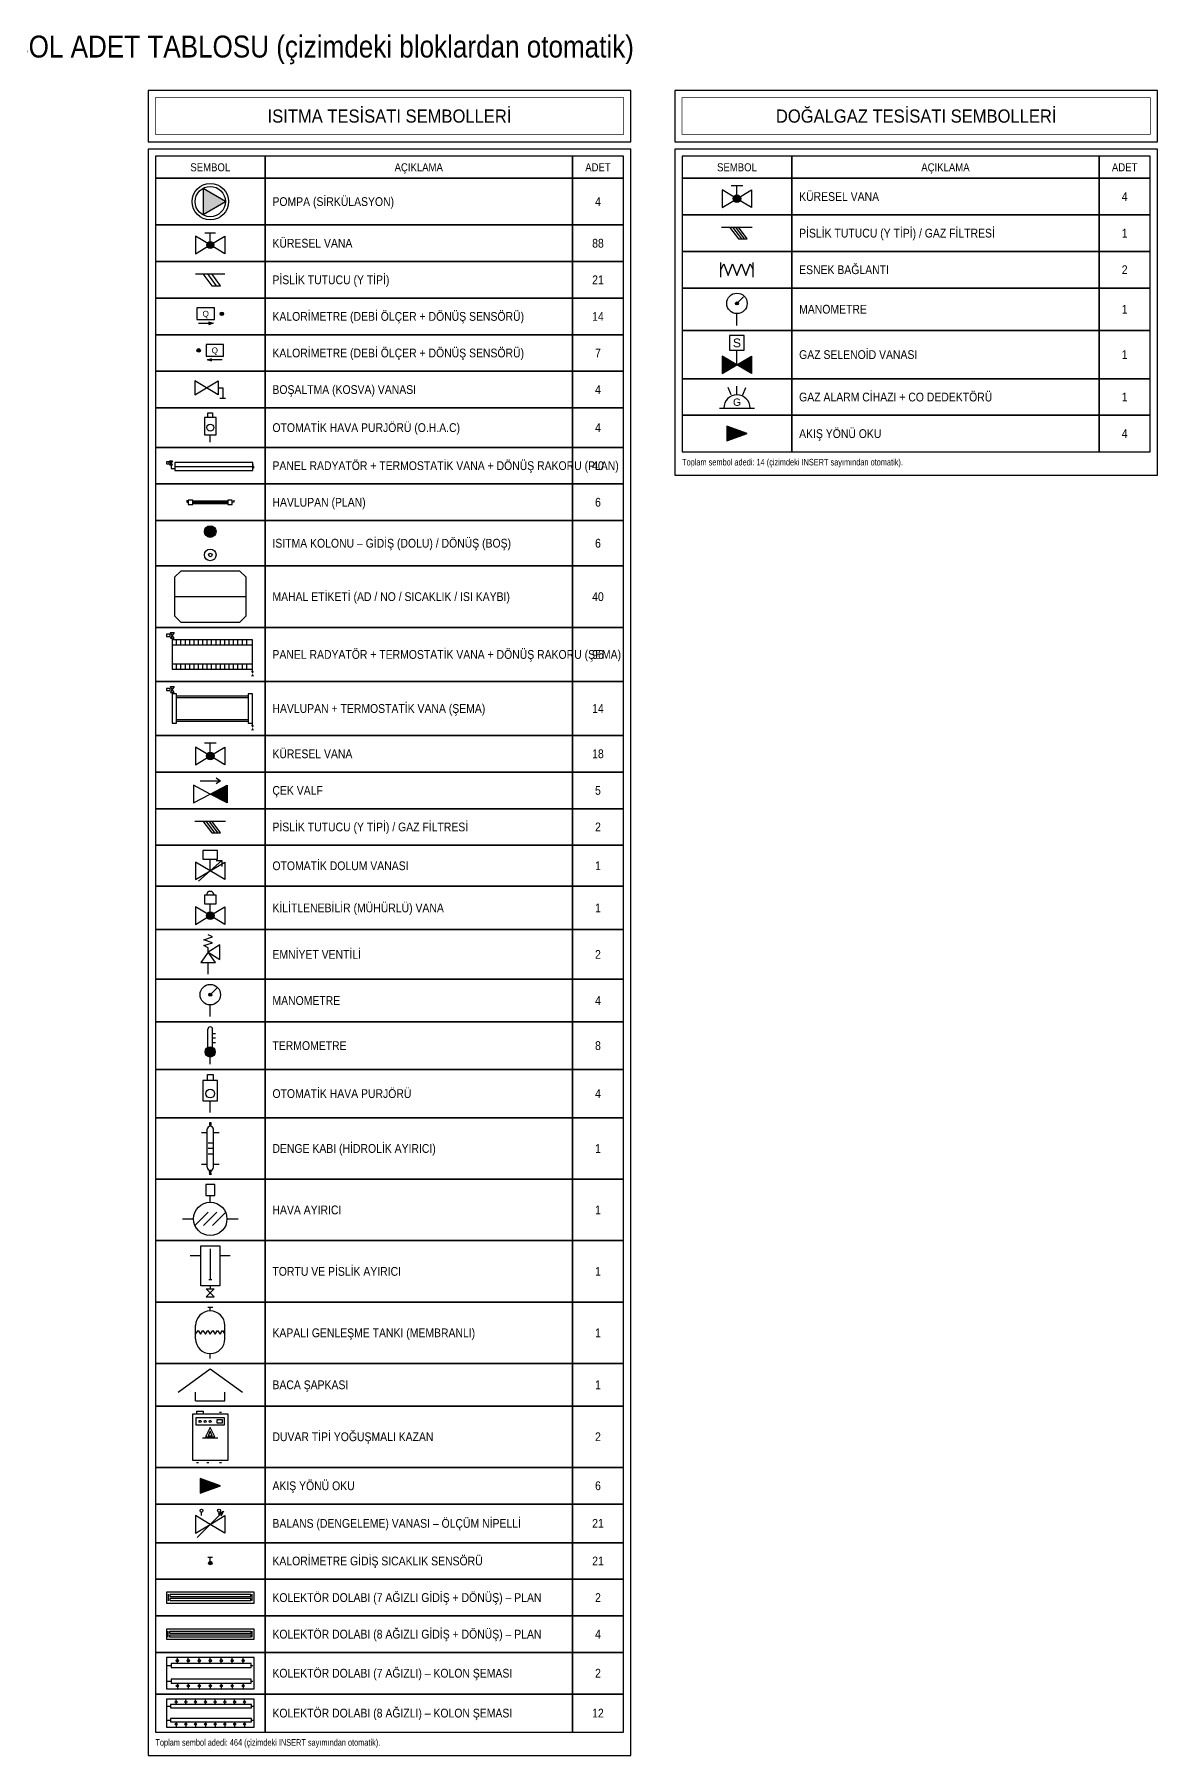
# Model space of a CAD drawing. Header units: centimetres. Extents: x -61 to 10101, y -12981 to 1521.
# Drawn here: x 2765 to 4300, y -12896 to -10543 of the extents above; entities that cross this region are included whole.
import ezdxf
from ezdxf.enums import TextEntityAlignment as Align

# ---------------------------------------------------------------- set-up
doc = ezdxf.new("R2010")
doc.units = ezdxf.units.CM
for name, color, linetype in [('ROTAS-BASLIK', 7, 'Continuous'), ('ROTAS-DOGALGAZ-SEMBOL', 2, 'Continuous'), ('ROTAS-ISITMA-SEMBOL', 1, 'Continuous'), ('ROTAS-LEJANT-BASLIK', 5, 'Continuous'), ('ROTAS-LEJANT-CERCEVE', 7, 'Continuous'), ('ROTAS-LEJANT-YAZI', 7, 'Continuous')]:
    doc.layers.add(name, color=color, linetype=linetype)
doc.styles.add('ROTAS', font='arial.ttf')

# ---------------------------------------------------------------- blocks, each defined once
blk = doc.blocks.new('ROTAS-POMPA')
blk.add_hatch(color=7).paths.add_polyline_path([(10.35, 0), (-4.95, 8.85), (-4.95, -8.85)])
blk.add_lwpolyline([(10.35, 0), (-4.95, 8.85), (-4.95, -8.85)], close=True)
for radius in [12.45, 10.35]:
    blk.add_circle((0, 0), radius)
blk = doc.blocks.new('ROTAS-R-KURESEL-VANA')
blk.add_hatch(color=7).paths.add_polyline_path([(2.4, 0), (2.3, 0.6), (2.1, 1.2), (1.7, 1.7), (1.2, 2.1), (0.6, 2.3), (0, 2.4), (-0.6, 2.3), (-1.2, 2.1), (-1.7, 1.7), (-2.1, 1.2), (-2.3, 0.6), (-2.4, 0), (-2.3, -0.6), (-2.1, -1.2), (-1.7, -1.7), (-1.2, -2.1), (-0.6, -2.3), (0, -2.4), (0.6, -2.3), (1.2, -2.1), (1.7, -1.7), (2.1, -1.2), (2.3, -0.6)])
for p, q in [((-3.6, 8.4), (3.6, 8.4)), ((0, 2.4), (0, 8.4))]:
    blk.add_line(p, q)
for points in [[(-10, 6), (-10, -6), (0, 0)], [(10, 6), (10, -6), (0, 0)]]:
    blk.add_lwpolyline(points, close=True)
blk.add_circle((0, 0), 2.4)
at = {"style": 'ROTAS'}
blk.add_attdef('NO', text='', height=6, dxfattribs=at).set_placement((0, 11), align=Align.BOTTOM_CENTER)
blk = doc.blocks.new('ROTAS-R-PISLIK-TUTUCU')
for p, q in [((-10, 0), (10, 0)), ((-2, 0), (4, -8))]:
    blk.add_line(p, q)
blk.add_lwpolyline([(-5, 0), (1, -8), (7, -8), (1, 0)])
at = {"style": 'ROTAS'}
blk.add_attdef('NO', text='', height=6, dxfattribs=at).set_placement((0, 5), align=Align.BOTTOM_CENTER)
blk = doc.blocks.new('ROTAS-R-KALORIMETRE-SAG')
blk.add_hatch(color=7).paths.add_polyline_path([(12.2, 0), (12.2, 0.3), (12, 0.6), (11.8, 0.8), (11.6, 1), (11.3, 1.2), (11, 1.2), (10.7, 1.2), (10.4, 1), (10.2, 0.8), (10, 0.6), (9.8, 0.3), (9.8, 0), (9.8, -0.3), (10, -0.6), (10.2, -0.8), (10.4, -1), (10.7, -1.2), (11, -1.2), (11.3, -1.2), (11.6, -1), (11.8, -0.8), (12, -0.6), (12.2, -0.3)])
blk.add_line((-5, -6.5), (5, -6.5))
blk.add_lwpolyline([(-6, -4), (6, -4), (6, 4), (-6, 4)], close=True)
blk.add_lwpolyline([(2, -5.5), (5, -6.5), (2, -7.5)])
blk.add_circle((11, 0), 1.2)
at = {"style": 'ROTAS'}
blk.add_text('Q', height=4, dxfattribs=at).set_placement((0, 0), align=Align.MIDDLE_CENTER)
blk.add_attdef('NO', text='', height=6, dxfattribs=at).set_placement((0, 7), align=Align.BOTTOM_CENTER)
blk = doc.blocks.new('ROTAS-R-KALORIMETRE-SOL')
blk.add_hatch(color=7).paths.add_polyline_path([(-9.8, 0), (-9.8, 0.3), (-10, 0.6), (-10.2, 0.8), (-10.4, 1), (-10.7, 1.2), (-11, 1.2), (-11.3, 1.2), (-11.6, 1), (-11.8, 0.8), (-12, 0.6), (-12.2, 0.3), (-12.2, 0), (-12.2, -0.3), (-12, -0.6), (-11.8, -0.8), (-11.6, -1), (-11.3, -1.2), (-11, -1.2), (-10.7, -1.2), (-10.4, -1), (-10.2, -0.8), (-10, -0.6), (-9.8, -0.3)])
blk.add_line((5, -6.5), (-5, -6.5))
blk.add_lwpolyline([(-6, -4), (6, -4), (6, 4), (-6, 4)], close=True)
blk.add_lwpolyline([(-2, -7.5), (-5, -6.5), (-2, -5.5)])
blk.add_circle((-11, 0), 1.2)
at = {"style": 'ROTAS'}
blk.add_text('Q', height=4, dxfattribs=at).set_placement((0, 0), align=Align.MIDDLE_CENTER)
blk.add_attdef('NO', text='', height=6, dxfattribs=at).set_placement((0, 7), align=Align.BOTTOM_CENTER)
blk = doc.blocks.new('ROTAS-R-BOSALTMA')
for p, q in [((8, 0), (11, 0)), ((11, 0), (11, -7)), ((9, -7), (13, -7))]:
    blk.add_line(p, q)
for points in [[(-8, 4.8), (-8, -4.8), (0, 0)], [(8, 4.8), (8, -4.8), (0, 0)]]:
    blk.add_lwpolyline(points, close=True)
blk = doc.blocks.new('ROTAS-R-OHAC')
blk.add_line((0, 0), (0, 5))
blk.add_lwpolyline([(-4, 5), (4, 5), (4, 17), (-4, 17)], close=True)
blk.add_lwpolyline([(-1.6, 17), (-1.6, 20), (1.6, 20), (1.6, 17)])
blk.add_circle((0, 10), 2.4)
blk = doc.blocks.new('ROTAS-RADYATOR-PLAN')
for points in [[(104.4, 7.3), (106.4, 7.3), (105.4, 6.2)], [(104.4, 5.1), (106.4, 5.1), (105.4, 6.2)]]:
    blk.add_hatch(color=7).paths.add_polyline_path(points)
for p, q in [((0, 7), (0, 2.5)), ((0, 2.5), (4.7, 2.5)), ((4.7, 5), (104.7, 5)), ((105.4, 3), (104.7, 3)), ((105.4, 5.1), (105.4, 3))]:
    blk.add_line(p, q)
for points in [[(-6, 8.3), (-2.5, 8.3), (-2.5, 10.7), (-6, 10.7)], [(-1.8, 12), (1.8, 12), (0, 9.5)], [(-1.8, 7), (1.8, 7), (0, 9.5)], [(4.7, 0), (104.7, 0), (104.7, 10), (4.7, 10)]]:
    blk.add_lwpolyline(points, close=True)
blk = doc.blocks.new('ROTAS-HAVLUPAN-PLAN')
for p, q in [((-4, 3), (-4, 1.5)), ((-4, 1.5), (-3, 1.5)), ((0, 2.4), (24, 2.4)), ((0, 1.5), (24, 1.5)), ((0, 0.6), (24, 0.6)), ((28, 1.5), (27, 1.5)), ((28, 3), (28, 1.5))]:
    blk.add_line(p, q)
for points in [[(-3, 0), (0, 0), (0, 3), (-3, 3)], [(24, 0), (27, 0), (27, 3), (24, 3)]]:
    blk.add_lwpolyline(points, close=True)
blk = doc.blocks.new('ROTAS-ISITMA-KOLON-PLAN')
blk.add_hatch(color=7).paths.add_polyline_path([(4, 8), (3.9, 9), (3.5, 10), (2.8, 10.8), (2, 11.5), (1, 11.9), (0, 12), (-1, 11.9), (-2, 11.5), (-2.8, 10.8), (-3.5, 10), (-3.9, 9), (-4, 8), (-3.9, 7), (-3.5, 6), (-2.8, 5.2), (-2, 4.5), (-1, 4.1), (0, 4), (1, 4.1), (2, 4.5), (2.8, 5.2), (3.5, 6), (3.9, 7)])
for centre, radius in [((0, 8), 4), ((0, -8), 4), ((0, -8), 1.2)]:
    blk.add_circle(centre, radius)
blk = doc.blocks.new('ROTAS-MAHAL-ETIKET')
blk.add_line((-34.2, 0), (34.2, 0))
blk.add_lwpolyline([(-34.2, 18.4), (-34.2, -18.4), (-28.2, -24.4), (28.2, -24.4), (34.2, -18.4), (34.2, 18.4), (28.2, 24.4), (-28.2, 24.4)], close=True)
at = {"style": 'ROTAS'}
for tag, p in [('MAHAL_001', (0, 32)), ('NO_001', (0, 9)), ('DERECE_001', (0, -9)), ('ISIKAYBI_001', (0, -36)), ('ALAN', (0, -52))]:
    blk.add_attdef(tag, text='', height=12, dxfattribs=at).set_placement(p, align=Align.MIDDLE_CENTER)
blk = doc.blocks.new('ROTAS-RADYATOR-SEMA')
for points in [[(107.8, -3), (112.2, -3), (110, -6.5)], [(107.8, -10), (112.2, -10), (110, -6.5)]]:
    blk.add_hatch(color=7).paths.add_polyline_path(points)
for p, q in [((0, 42), (0, 40)), ((0, 33), (110, 33)), ((6, 33), (6, 40)), ((12, 33), (12, 40)), ((18, 33), (18, 40)), ((24, 33), (24, 40)), ((30, 33), (30, 40)), ((36, 33), (36, 40)), ((42, 33), (42, 40)), ((48, 33), (48, 40)), ((54, 33), (54, 40)), ((60, 33), (60, 40)), ((66, 33), (66, 40)), ((72, 33), (72, 40)), ((78, 33), (78, 40)), ((84, 33), (84, 40)), ((90, 33), (90, 40)), ((96, 33), (96, 40)), ((102, 33), (102, 40)), ((0, 7), (110, 7)), ((6, 0), (6, 7)), ((12, 0), (12, 7)), ((18, 0), (18, 7)), ((24, 0), (24, 7)), ((30, 0), (30, 7)), ((36, 0), (36, 7)), ((42, 0), (42, 7)), ((48, 0), (48, 7)), ((54, 0), (54, 7)), ((60, 0), (60, 7)), ((66, 0), (66, 7)), ((72, 0), (72, 7)), ((78, 0), (78, 7)), ((84, 0), (84, 7)), ((90, 0), (90, 7)), ((96, 0), (96, 7)), ((102, 0), (102, 7)), ((110, -3), (110, 0))]:
    blk.add_line(p, q)
for points in [[(-8, 44.5), (-2.8, 44.5), (-2.8, 47.5), (-8, 47.5)], [(-2.5, 50), (2.5, 50), (0, 46)], [(-2.5, 42), (2.5, 42), (0, 46)], [(0, 0), (110, 0), (110, 40), (0, 40)]]:
    blk.add_lwpolyline(points, close=True)
blk = doc.blocks.new('ROTAS-HAVLUPAN-SEMA')
for points in [[(107.8, -3), (112.2, -3), (110, -6.5)], [(107.8, -10), (112.2, -10), (110, -6.5)]]:
    blk.add_hatch(color=7).paths.add_polyline_path(points)
for p, q in [((0, 42), (0, 40)), ((6, 37.5), (104, 37.5)), ((6, 35), (104, 35)), ((6, 5), (104, 5)), ((6, 2.5), (104, 2.5)), ((110, -3), (110, 0))]:
    blk.add_line(p, q)
for points in [[(-8, 44.5), (-2.8, 44.5), (-2.8, 47.5), (-8, 47.5)], [(-2.5, 50), (2.5, 50), (0, 46)], [(-2.5, 42), (2.5, 42), (0, 46)], [(0, 0), (6, 0), (6, 40), (0, 40)], [(104, 0), (110, 0), (110, 40), (104, 40)]]:
    blk.add_lwpolyline(points, close=True)
blk = doc.blocks.new('ROTAS-KURESEL-VANA')
blk.add_hatch(color=7).paths.add_polyline_path([(2.6, 0), (2.5, 0.8), (2.1, 1.5), (1.5, 2.1), (0.8, 2.5), (0, 2.6), (-0.8, 2.5), (-1.5, 2.1), (-2.1, 1.5), (-2.5, 0.8), (-2.6, 0), (-2.5, -0.8), (-2.1, -1.5), (-1.5, -2.1), (-0.8, -2.5), (0, -2.6), (0.8, -2.5), (1.5, -2.1), (2.1, -1.5), (2.5, -0.8)])
for p, q in [((-4, 9), (4, 9)), ((0, 2.6), (0, 9))]:
    blk.add_line(p, q)
for points in [[(-10, 6), (-10, -6), (0, 0)], [(10, 6), (10, -6), (0, 0)]]:
    blk.add_lwpolyline(points, close=True)
blk.add_circle((0, 0), 2.6)
blk = doc.blocks.new('ROTAS-CEKVALF')
blk.add_hatch(color=7).paths.add_polyline_path([(11.5, 6), (11.5, -6), (0, 0)])
blk.add_line((-7, 9), (7, 9))
for points in [[(-11.5, 6), (-11.5, -6), (0, 0)], [(11.5, 6), (11.5, -6), (0, 0)]]:
    blk.add_lwpolyline(points, close=True)
blk.add_lwpolyline([(4, 11), (7, 9), (4, 7)])
blk = doc.blocks.new('ROTAS-PISLIK-TUTUCU')
for p, q in [((-10.5, 0), (10.5, 0)), ((-3, 0), (3, -8)), ((-1, 0), (5, -8)), ((1, -8), (7, -8))]:
    blk.add_line(p, q)
blk.add_lwpolyline([(-5, 0), (1, -8), (7, -8), (1, 0)])
blk = doc.blocks.new('ROTAS-OTOMATIK-DOLUM')
blk.add_line((0, 0), (0, 8))
for points in [[(-5, 8), (5, 8), (5, 14), (-5, 14)], [(-10, 6), (-10, -6), (0, 0)], [(10, 6), (10, -6), (0, 0)]]:
    blk.add_lwpolyline(points, close=True)
for points in [[(-8, -7), (8, 7)], [(4, 7), (8, 7), (8, 3)]]:
    blk.add_lwpolyline(points)
blk = doc.blocks.new('ROTAS-KILITLI-VANA')
blk.add_hatch(color=7).paths.add_polyline_path([(2.6, 0), (2.5, 0.8), (2.1, 1.5), (1.5, 2.1), (0.8, 2.5), (0, 2.6), (-0.8, 2.5), (-1.5, 2.1), (-2.1, 1.5), (-2.5, 0.8), (-2.6, 0), (-2.5, -0.8), (-2.1, -1.5), (-1.5, -2.1), (-0.8, -2.5), (0, -2.6), (0.8, -2.5), (1.5, -2.1), (2.1, -1.5), (2.5, -0.8)])
blk.add_line((0, 2.6), (0, 8))
for points in [[(-4, 8), (4, 8), (4, 14), (-4, 14)], [(-10, 6), (-10, -6), (0, 0)], [(10, 6), (10, -6), (0, 0)]]:
    blk.add_lwpolyline(points, close=True)
blk.add_circle((0, 0), 2.6)
blk.add_arc((0, 14), 2.6, 0, 180)
blk = doc.blocks.new('ROTAS-EMNIYET-VENTILI')
blk.add_line((0, 0), (0, 8))
blk.add_lwpolyline([(0, 15), (0, 18), (-3, 19.5), (3, 21.5), (-3, 23.5), (3, 25.5), (0, 27)])
for points in [[(-5, 8), (5, 8), (0, 15)], [(0, 15), (8, 10), (8, 20)]]:
    blk.add_lwpolyline(points, close=True)
blk = doc.blocks.new('ROTAS-MANOMETRE')
blk.add_hatch(color=7).paths.add_polyline_path([(1, 15), (0.8, 15.6), (0.3, 16), (-0.3, 16), (-0.8, 15.6), (-1, 15), (-0.8, 14.4), (-0.3, 14), (0.3, 14), (0.8, 14.4)])
for p, q in [((0, 15), (4.5, 19.5)), ((0, 0), (0, 8))]:
    blk.add_line(p, q)
for radius in [7, 1]:
    blk.add_circle((0, 15), radius)
blk = doc.blocks.new('ROTAS-TERMOMETRE')
blk.add_hatch(color=7).paths.add_polyline_path([(3.5, 8.5), (3.3, 9.6), (2.8, 10.6), (2.1, 11.3), (1.1, 11.8), (0, 12), (-1.1, 11.8), (-2.1, 11.3), (-2.8, 10.6), (-3.3, 9.6), (-3.5, 8.5), (-3.3, 7.4), (-2.8, 6.4), (-2.1, 5.7), (-1.1, 5.2), (0, 5), (1.1, 5.2), (2.1, 5.7), (2.8, 6.4), (3.3, 7.4)])
for p, q in [((-1.6, 11.6), (-1.6, 24)), ((1.6, 11.6), (1.6, 24)), ((1.6, 21), (3.6, 21)), ((1.6, 18), (3.6, 18)), ((1.6, 15), (3.6, 15)), ((0, 0), (0, 5))]:
    blk.add_line(p, q)
blk.add_circle((0, 8.5), 3.5)
blk.add_arc((0, 24), 1.6, 0, 180)
blk = doc.blocks.new('ROTAS-OHAC')
blk.add_line((0, 0), (0, 8))
blk.add_lwpolyline([(-2, 22), (-2, 26), (2, 26), (2, 22)])
blk.add_lwpolyline([(-5, 8), (5, 8), (5, 22), (-5, 22)], close=True)
blk.add_circle((0, 13), 3)
blk = doc.blocks.new('ROTAS-DENGE-KABI')
for p, q in [((0, 0), (27.5, 0)), ((27.5, -168), (27.5, 15)), ((42.5, 30), (42.5, 36)), ((57.5, -168), (57.5, 15)), ((57.5, 0), (85, 0)), ((31.5, -50), (53.5, -50)), ((31.5, -76.5), (53.5, -76.5)), ((0, -153), (27.5, -153)), ((31.5, -103), (53.5, -103)), ((57.5, -153), (85, -153)), ((42.5, -183), (42.5, -189))]:
    blk.add_line(p, q)
for points in [[(38.5, 36), (46.5, 36), (46.5, 46), (38.5, 46)], [(36.5, -189), (48.5, -189), (42.5, -195)], [(36.5, -201), (48.5, -201), (42.5, -195)]]:
    blk.add_lwpolyline(points, close=True)
for centre, start, end in [((42.5, 15), 0, 180), ((42.5, -168), 180, 360)]:
    blk.add_arc(centre, 15, start, end)
blk = doc.blocks.new('ROTAS-HAVA-AYIRICI')
for p, q in [((25, 15), (25, 21)), ((0, 0), (10, 0)), ((11, -6), (23, 6)), ((19, -6), (31, 6)), ((27, -6), (39, 6)), ((40, 0), (50, 0))]:
    blk.add_line(p, q)
blk.add_lwpolyline([(21, 21), (29, 21), (29, 31), (21, 31)], close=True)
blk.add_circle((25, 0), 15)
blk = doc.blocks.new('ROTAS-TORTU-AYIRICI')
for p, q in [((0, 0), (13, 0)), ((25, 8), (25, -30)), ((37, 0), (50, 0)), ((23, -30), (27, -30)), ((25, -38), (25, -42))]:
    blk.add_line(p, q)
for points in [[(13, 12), (37, 12), (37, -38), (13, -38)], [(20, -42), (30, -42), (25, -47)], [(20, -52), (30, -52), (25, -47)]]:
    blk.add_lwpolyline(points, close=True)
blk = doc.blocks.new('ROTAS-GENLESME-TANKI')
for p, q in [((-4, 84), (4, 84)), ((0, 78), (0, 84)), ((-24, 32), (-24, 54)), ((24, 32), (24, 54)), ((0, 0), (0, 8))]:
    blk.add_line(p, q)
blk.add_lwpolyline([(-24, 40), (-20, 46), (-16, 40), (-12, 46), (-8, 40), (-4, 46), (0, 40), (4, 46), (8, 40), (12, 46), (16, 40), (20, 46), (24, 40)])
for centre, start, end in [((0, 54), 0, 180), ((0, 32), 180, 360)]:
    blk.add_arc(centre, 24, start, end)
blk = doc.blocks.new('ROTAS-BACA-SAPKA')
for p, q in [((-10, 0), (-10, 6)), ((-10, 0), (10, 0)), ((10, 0), (10, 6))]:
    blk.add_line(p, q)
blk.add_lwpolyline([(-22, 6), (0, 22), (22, 6)])
blk = doc.blocks.new('ROTAS-KAZAN-DUVAR')
for p, q in [((106, 188), (114, 188)), ((40, 88), (100, 88)), ((16, -8), (24, -8)), ((56, -8), (64, -8)), ((106, -8), (114, -8))]:
    blk.add_line(p, q)
for points in [[(0, 0), (140, 0), (140, 180), (0, 180)], [(14, 138), (126, 138), (126, 166), (14, 166)], [(95, 146), (118, 146), (118, 158), (95, 158)], [(52, 92), (88, 92), (70, 128)], [(62, 96), (78, 96), (70, 114)]]:
    blk.add_lwpolyline(points, close=True)
blk.add_lwpolyline([(18, 180), (18, 192), (42, 192), (42, 180)])
for centre in [(30, 152), (50, 152), (70, 152)]:
    blk.add_circle(centre, 4)
blk = doc.blocks.new('ROTAS-OK')
blk.add_hatch(color=7).paths.add_polyline_path([(0, 0), (-14, 5), (-14, -5)])
blk.add_lwpolyline([(0, 0), (-14, 5), (-14, -5)], close=True)
blk = doc.blocks.new('ROTAS-BALANS-VANASI')
for p, q in [((-9, -9), (9, 9)), ((-6, 6), (-6, 8.4)), ((6, 6), (6, 8.4))]:
    blk.add_line(p, q)
for points in [[(-10, 6), (-10, -6), (0, 0)], [(10, 6), (10, -6), (0, 0)]]:
    blk.add_lwpolyline(points, close=True)
blk.add_lwpolyline([(5.6, 7.3), (9, 9), (7.3, 5.6)])
for centre in [(-6, 9.4), (6, 9.4)]:
    blk.add_circle(centre, 1)
at = {"style": 'ROTAS'}
blk.add_attdef('NO', text='', height=6, dxfattribs=at).set_placement((0, 12), align=Align.BOTTOM_CENTER)
blk = doc.blocks.new('ROTAS-KALORIMETRE-SENSOR')
blk.add_hatch(color=7).paths.add_polyline_path([(1.2, 0), (1.2, 0.3), (1, 0.6), (0.8, 0.8), (0.6, 1), (0.3, 1.2), (0, 1.2), (-0.3, 1.2), (-0.6, 1), (-0.8, 0.8), (-1, 0.6), (-1.2, 0.3), (-1.2, 0), (-1.2, -0.3), (-1, -0.6), (-0.8, -0.8), (-0.6, -1), (-0.3, -1.2), (0, -1.2), (0.3, -1.2), (0.6, -1), (0.8, -0.8), (1, -0.6), (1.2, -0.3)])
for p, q in [((-1.6, 4), (1.6, 4)), ((0, 1.2), (0, 4))]:
    blk.add_line(p, q)
blk.add_circle((0, 0), 1.2)
at = {"style": 'ROTAS'}
blk.add_attdef('NO', text='', height=6, dxfattribs=at).set_placement((0, 6), align=Align.BOTTOM_CENTER)
blk = doc.blocks.new('ROTAS-KOLEKTOR-DOLABI-7')
for p, q in [((3, 3), (3, 13)), ((125, 3), (125, 13))]:
    blk.add_line(p, q)
for points in [[(0, 0), (128, 0), (128, 16), (0, 16)], [(5, 9.5), (123, 9.5), (123, 12.5), (5, 12.5)], [(5, 3.5), (123, 3.5), (123, 6.5), (5, 6.5)]]:
    blk.add_lwpolyline(points, close=True)
blk = doc.blocks.new('ROTAS-KOLEKTOR-DOLABI-8')
for p, q in [((3, 3), (3, 13)), ((139, 3), (139, 13))]:
    blk.add_line(p, q)
for points in [[(0, 0), (142, 0), (142, 16), (0, 16)], [(5, 9.5), (137, 9.5), (137, 12.5), (5, 12.5)], [(5, 3.5), (137, 3.5), (137, 6.5), (5, 6.5)]]:
    blk.add_lwpolyline(points, close=True)
blk = doc.blocks.new('ROTAS-KOLEKTOR-SEMA-7')
for p, q in [((0, 30), (6, 30)), ((14, 32.5), (14, 40)), ((28, 32.5), (28, 40)), ((42, 32.5), (42, 40)), ((56, 32.5), (56, 40)), ((70, 32.5), (70, 40)), ((84, 32.5), (84, 40)), ((98, 32.5), (98, 40)), ((108, 30), (110.5, 30)), ((0, 10), (6, 10)), ((14, 7.5), (14, 0)), ((28, 7.5), (28, 0)), ((42, 7.5), (42, 0)), ((56, 7.5), (56, 0)), ((70, 7.5), (70, 0)), ((84, 7.5), (84, 0)), ((98, 7.5), (98, 0)), ((108, 10), (110.5, 10))]:
    blk.add_line(p, q)
for points in [[(0, 0), (112, 0), (112, 40), (0, 40)], [(6, 27.5), (108, 27.5), (108, 32.5), (6, 32.5)], [(6, 7.5), (108, 7.5), (108, 12.5), (6, 12.5)]]:
    blk.add_lwpolyline(points, close=True)
for centre in [(14, 36), (28, 36), (42, 36), (56, 36), (70, 36), (84, 36), (98, 36), (14, 4), (28, 4), (42, 4), (56, 4), (70, 4), (84, 4), (98, 4)]:
    blk.add_circle(centre, 1.4)
blk = doc.blocks.new('ROTAS-KOLEKTOR-SEMA-8')
for p, q in [((0, 30), (6, 30)), ((14, 32.5), (14, 40)), ((28, 32.5), (28, 40)), ((42, 32.5), (42, 40)), ((56, 32.5), (56, 40)), ((70, 32.5), (70, 40)), ((84, 32.5), (84, 40)), ((98, 32.5), (98, 40)), ((112, 32.5), (112, 40)), ((122, 30), (124.5, 30)), ((0, 10), (6, 10)), ((14, 7.5), (14, 0)), ((28, 7.5), (28, 0)), ((42, 7.5), (42, 0)), ((56, 7.5), (56, 0)), ((70, 7.5), (70, 0)), ((84, 7.5), (84, 0)), ((98, 7.5), (98, 0)), ((112, 7.5), (112, 0)), ((122, 10), (124.5, 10))]:
    blk.add_line(p, q)
for points in [[(0, 0), (126, 0), (126, 40), (0, 40)], [(6, 27.5), (122, 27.5), (122, 32.5), (6, 32.5)], [(6, 7.5), (122, 7.5), (122, 12.5), (6, 12.5)]]:
    blk.add_lwpolyline(points, close=True)
for centre in [(14, 36), (28, 36), (42, 36), (56, 36), (70, 36), (84, 36), (98, 36), (112, 36), (14, 4), (28, 4), (42, 4), (56, 4), (70, 4), (84, 4), (98, 4), (112, 4)]:
    blk.add_circle(centre, 1.4)
blk = doc.blocks.new('ROTAS-ESNEK-BAGLANTI')
for p, q in [((-11, -5), (-11, 5)), ((11, -5), (11, 5))]:
    blk.add_line(p, q)
blk.add_lwpolyline([(-11, 0), (-9, 4), (-6, -4), (-3, 4), (0, -4), (3, 4), (6, -4), (9, 4), (11, 0)])
blk = doc.blocks.new('ROTAS-SELENOID')
for points in [[(-10, 6), (-10, -6), (0, 0)], [(10, 6), (10, -6), (0, 0)]]:
    blk.add_hatch(color=7).paths.add_polyline_path(points)
blk.add_line((0, 0), (0, 10))
for points in [[(-5, 10), (5, 10), (5, 20), (-5, 20)], [(-10, 6), (-10, -6), (0, 0)], [(10, 6), (10, -6), (0, 0)]]:
    blk.add_lwpolyline(points, close=True)
at = {"style": 'ROTAS'}
blk.add_text('S', height=6, dxfattribs=at).set_placement((0, 15), align=Align.MIDDLE_CENTER)
blk = doc.blocks.new('ROTAS-GAZ-ALARM')
for p, q in [((-4, 9), (-6, 14)), ((0, 9), (0, 15)), ((4, 9), (6, 14)), ((-12, 0), (12, 0))]:
    blk.add_line(p, q)
blk.add_arc((0, 0), 9, 0, 180)
at = {"style": 'ROTAS'}
blk.add_text('G', height=5, dxfattribs=at).set_placement((0, 4), align=Align.MIDDLE_CENTER)

msp = doc.modelspace()

# ---------------------------------------------------------------- linework, layer by layer
at = {"layer": 'ROTAS-LEJANT-CERCEVE'}
for points in [[(2920, -10690), (3580, -10690), (3580, -10620), (2920, -10620)], [(3640, -10690), (4300, -10690), (4300, -10620), (3640, -10620)], [(2920, -12895.8), (3580, -12895.8), (3580, -10700), (2920, -10700)], [(3640, -11146), (4300, -11146), (4300, -10700), (3640, -10700)], [(2930, -10740), (3080, -10740), (3080, -10710), (2930, -10710)], [(3080, -10740), (3500, -10740), (3500, -10710), (3080, -10710)], [(3500, -10740), (3570, -10740), (3570, -10710), (3500, -10710)], [(3650, -10740), (3800, -10740), (3800, -10710), (3650, -10710)], [(3800, -10740), (4220, -10740), (4220, -10710), (3800, -10710)], [(4220, -10740), (4290, -10740), (4290, -10710), (4220, -10710)], [(2930, -10803.8), (3080, -10803.8), (3080, -10740), (2930, -10740)], [(3080, -10803.8), (3500, -10803.8), (3500, -10740), (3080, -10740)], [(3500, -10803.8), (3570, -10803.8), (3570, -10740), (3500, -10740)], [(3650, -10790), (3800, -10790), (3800, -10740), (3650, -10740)], [(3800, -10790), (4220, -10790), (4220, -10740), (3800, -10740)], [(4220, -10790), (4290, -10790), (4290, -10740), (4220, -10740)], [(3650, -10840), (3800, -10840), (3800, -10790), (3650, -10790)], [(3800, -10840), (4220, -10840), (4220, -10790), (3800, -10790)], [(4220, -10840), (4290, -10840), (4290, -10790), (4220, -10790)], [(2930, -10853.8), (3080, -10853.8), (3080, -10803.8), (2930, -10803.8)], [(3080, -10853.8), (3500, -10853.8), (3500, -10803.8), (3080, -10803.8)], [(3500, -10853.8), (3570, -10853.8), (3570, -10803.8), (3500, -10803.8)], [(3650, -10890), (3800, -10890), (3800, -10840), (3650, -10840)], [(3800, -10890), (4220, -10890), (4220, -10840), (3800, -10840)], [(4220, -10890), (4290, -10890), (4290, -10840), (4220, -10840)], [(2930, -10903.8), (3080, -10903.8), (3080, -10853.8), (2930, -10853.8)], [(3080, -10903.8), (3500, -10903.8), (3500, -10853.8), (3080, -10853.8)], [(3500, -10903.8), (3570, -10903.8), (3570, -10853.8), (3500, -10853.8)], [(3650, -10948), (3800, -10948), (3800, -10890), (3650, -10890)], [(3800, -10948), (4220, -10948), (4220, -10890), (3800, -10890)], [(4220, -10948), (4290, -10948), (4290, -10890), (4220, -10890)], [(2930, -10953.8), (3080, -10953.8), (3080, -10903.8), (2930, -10903.8)], [(3080, -10953.8), (3500, -10953.8), (3500, -10903.8), (3080, -10903.8)], [(3500, -10953.8), (3570, -10953.8), (3570, -10903.8), (3500, -10903.8)], [(2930, -11003.8), (3080, -11003.8), (3080, -10953.8), (2930, -10953.8)], [(3080, -11003.8), (3500, -11003.8), (3500, -10953.8), (3080, -10953.8)], [(3500, -11003.8), (3570, -11003.8), (3570, -10953.8), (3500, -10953.8)], [(3650, -11014), (3800, -11014), (3800, -10948), (3650, -10948)], [(3800, -11014), (4220, -11014), (4220, -10948), (3800, -10948)], [(4220, -11014), (4290, -11014), (4290, -10948), (4220, -10948)], [(2930, -11053.8), (3080, -11053.8), (3080, -11003.8), (2930, -11003.8)], [(3080, -11053.8), (3500, -11053.8), (3500, -11003.8), (3080, -11003.8)], [(3500, -11053.8), (3570, -11053.8), (3570, -11003.8), (3500, -11003.8)], [(3650, -11064), (3800, -11064), (3800, -11014), (3650, -11014)], [(3800, -11064), (4220, -11064), (4220, -11014), (3800, -11014)], [(4220, -11064), (4290, -11064), (4290, -11014), (4220, -11014)], [(2930, -11107.8), (3080, -11107.8), (3080, -11053.8), (2930, -11053.8)], [(3080, -11107.8), (3500, -11107.8), (3500, -11053.8), (3080, -11053.8)], [(3500, -11107.8), (3570, -11107.8), (3570, -11053.8), (3500, -11053.8)], [(3650, -11114), (3800, -11114), (3800, -11064), (3650, -11064)], [(3800, -11114), (4220, -11114), (4220, -11064), (3800, -11064)], [(4220, -11114), (4290, -11114), (4290, -11064), (4220, -11064)], [(2930, -11157.8), (3080, -11157.8), (3080, -11107.8), (2930, -11107.8)], [(3080, -11157.8), (3500, -11157.8), (3500, -11107.8), (3080, -11107.8)], [(3500, -11157.8), (3570, -11157.8), (3570, -11107.8), (3500, -11107.8)], [(2930, -11207.8), (3080, -11207.8), (3080, -11157.8), (2930, -11157.8)], [(3080, -11207.8), (3500, -11207.8), (3500, -11157.8), (3080, -11157.8)], [(3500, -11207.8), (3570, -11207.8), (3570, -11157.8), (3500, -11157.8)], [(2930, -11269.8), (3080, -11269.8), (3080, -11207.8), (2930, -11207.8)], [(3080, -11269.8), (3500, -11269.8), (3500, -11207.8), (3080, -11207.8)], [(3500, -11269.8), (3570, -11269.8), (3570, -11207.8), (3500, -11207.8)], [(2930, -11353.8), (3080, -11353.8), (3080, -11269.8), (2930, -11269.8)], [(3080, -11353.8), (3500, -11353.8), (3500, -11269.8), (3080, -11269.8)], [(3500, -11353.8), (3570, -11353.8), (3570, -11269.8), (3500, -11269.8)], [(2930, -11427.7), (3080, -11427.7), (3080, -11353.8), (2930, -11353.8)], [(3080, -11427.7), (3500, -11427.7), (3500, -11353.8), (3080, -11353.8)], [(3500, -11427.7), (3570, -11427.7), (3570, -11353.8), (3500, -11353.8)], [(2930, -11501.6), (3080, -11501.6), (3080, -11427.7), (2930, -11427.7)], [(3080, -11501.6), (3500, -11501.6), (3500, -11427.7), (3080, -11427.7)], [(3500, -11501.6), (3570, -11501.6), (3570, -11427.7), (3500, -11427.7)], [(2930, -11551.6), (3080, -11551.6), (3080, -11501.6), (2930, -11501.6)], [(3080, -11551.6), (3500, -11551.6), (3500, -11501.6), (3080, -11501.6)], [(3500, -11551.6), (3570, -11551.6), (3570, -11501.6), (3500, -11501.6)], [(2930, -11601.6), (3080, -11601.6), (3080, -11551.6), (2930, -11551.6)], [(3080, -11601.6), (3500, -11601.6), (3500, -11551.6), (3080, -11551.6)], [(3500, -11601.6), (3570, -11601.6), (3570, -11551.6), (3500, -11551.6)], [(2930, -11651.6), (3080, -11651.6), (3080, -11601.6), (2930, -11601.6)], [(3080, -11651.6), (3500, -11651.6), (3500, -11601.6), (3080, -11601.6)], [(3500, -11651.6), (3570, -11651.6), (3570, -11601.6), (3500, -11601.6)], [(2930, -11707.6), (3080, -11707.6), (3080, -11651.6), (2930, -11651.6)], [(3080, -11707.6), (3500, -11707.6), (3500, -11651.6), (3080, -11651.6)], [(3500, -11707.6), (3570, -11707.6), (3570, -11651.6), (3500, -11651.6)], [(2930, -11766.8), (3080, -11766.8), (3080, -11707.6), (2930, -11707.6)], [(3080, -11766.8), (3500, -11766.8), (3500, -11707.6), (3080, -11707.6)], [(3500, -11766.8), (3570, -11766.8), (3570, -11707.6), (3500, -11707.6)], [(2930, -11834.8), (3080, -11834.8), (3080, -11766.8), (2930, -11766.8)], [(3080, -11834.8), (3500, -11834.8), (3500, -11766.8), (3080, -11766.8)], [(3500, -11834.8), (3570, -11834.8), (3570, -11766.8), (3500, -11766.8)], [(2930, -11892.8), (3080, -11892.8), (3080, -11834.8), (2930, -11834.8)], [(3080, -11892.8), (3500, -11892.8), (3500, -11834.8), (3080, -11834.8)], [(3500, -11892.8), (3570, -11892.8), (3570, -11834.8), (3500, -11834.8)], [(2930, -11958), (3080, -11958), (3080, -11892.8), (2930, -11892.8)], [(3080, -11958), (3500, -11958), (3500, -11892.8), (3080, -11892.8)], [(3500, -11958), (3570, -11958), (3570, -11892.8), (3500, -11892.8)], [(2930, -12024), (3080, -12024), (3080, -11958), (2930, -11958)], [(3080, -12024), (3500, -12024), (3500, -11958), (3080, -11958)], [(3500, -12024), (3570, -12024), (3570, -11958), (3500, -11958)], [(2930, -12108), (3080, -12108), (3080, -12024), (2930, -12024)], [(3080, -12108), (3500, -12108), (3500, -12024), (3080, -12024)], [(3500, -12108), (3570, -12108), (3570, -12024), (3500, -12024)], [(2930, -12192), (3080, -12192), (3080, -12108), (2930, -12108)], [(3080, -12192), (3500, -12192), (3500, -12108), (3080, -12108)], [(3500, -12192), (3570, -12192), (3570, -12108), (3500, -12108)], [(2930, -12276), (3080, -12276), (3080, -12192), (2930, -12192)], [(3080, -12276), (3500, -12276), (3500, -12192), (3080, -12192)], [(3500, -12276), (3570, -12276), (3570, -12192), (3500, -12192)], [(2930, -12360), (3080, -12360), (3080, -12276), (2930, -12276)], [(3080, -12360), (3500, -12360), (3500, -12276), (3080, -12276)], [(3500, -12360), (3570, -12360), (3570, -12276), (3500, -12276)], [(2930, -12418), (3080, -12418), (3080, -12360), (2930, -12360)], [(3080, -12418), (3500, -12418), (3500, -12360), (3080, -12360)], [(3500, -12418), (3570, -12418), (3570, -12360), (3500, -12360)], [(2930, -12502), (3080, -12502), (3080, -12418), (2930, -12418)], [(3080, -12502), (3500, -12502), (3500, -12418), (3080, -12418)], [(3500, -12502), (3570, -12502), (3570, -12418), (3500, -12418)], [(2930, -12552), (3080, -12552), (3080, -12502), (2930, -12502)], [(3080, -12552), (3500, -12552), (3500, -12502), (3080, -12502)], [(3500, -12552), (3570, -12552), (3570, -12502), (3500, -12502)], [(2930, -12604.8), (3080, -12604.8), (3080, -12552), (2930, -12552)], [(3080, -12604.8), (3500, -12604.8), (3500, -12552), (3080, -12552)], [(3500, -12604.8), (3570, -12604.8), (3570, -12552), (3500, -12552)], [(2930, -12654.8), (3080, -12654.8), (3080, -12604.8), (2930, -12604.8)], [(3080, -12654.8), (3500, -12654.8), (3500, -12604.8), (3080, -12604.8)], [(3500, -12654.8), (3570, -12654.8), (3570, -12604.8), (3500, -12604.8)], [(2930, -12704.8), (3080, -12704.8), (3080, -12654.8), (2930, -12654.8)], [(3080, -12704.8), (3500, -12704.8), (3500, -12654.8), (3080, -12654.8)], [(3500, -12704.8), (3570, -12704.8), (3570, -12654.8), (3500, -12654.8)], [(2930, -12754.8), (3080, -12754.8), (3080, -12704.8), (2930, -12704.8)], [(3080, -12754.8), (3500, -12754.8), (3500, -12704.8), (3080, -12704.8)], [(3500, -12754.8), (3570, -12754.8), (3570, -12704.8), (3500, -12704.8)], [(2930, -12811.7), (3080, -12811.7), (3080, -12754.8), (2930, -12754.8)], [(3080, -12811.7), (3500, -12811.7), (3500, -12754.8), (3080, -12754.8)], [(3500, -12811.7), (3570, -12811.7), (3570, -12754.8), (3500, -12754.8)], [(2930, -12863.8), (3080, -12863.8), (3080, -12811.7), (2930, -12811.7)], [(3080, -12863.8), (3500, -12863.8), (3500, -12811.7), (3080, -12811.7)], [(3500, -12863.8), (3570, -12863.8), (3570, -12811.7), (3500, -12811.7)]]:
    msp.add_lwpolyline(points, close=True, dxfattribs=at)
at = {"layer": 'ROTAS-LEJANT-CERCEVE', "const_width": 1}
for points in [[(2930, -10680), (3570, -10680), (3570, -10630), (2930, -10630)], [(3650, -10680), (4290, -10680), (4290, -10630), (3650, -10630)]]:
    msp.add_lwpolyline(points, close=True, dxfattribs=at)

# ---------------------------------------------------------------- block references
at = {"layer": 'ROTAS-DOGALGAZ-SEMBOL', "xscale": 2, "yscale": 2}
for name, p in [('ROTAS-KURESEL-VANA', (3725, -10768)), ('ROTAS-PISLIK-TUTUCU', (3725, -10807)), ('ROTAS-ESNEK-BAGLANTI', (3725, -10865)), ('ROTAS-MANOMETRE', (3725, -10941)), ('ROTAS-SELENOID', (3725, -10995)), ('ROTAS-GAZ-ALARM', (3725, -11054)), ('ROTAS-OK', (3739, -11089))]:
    msp.add_blockref(name, p, dxfattribs=at)
at = {"layer": 'ROTAS-ISITMA-SEMBOL'}
for name, p, xscale, yscale in [('ROTAS-POMPA', (3005, -10771.9), 2, 2), ('ROTAS-R-KURESEL-VANA', (3005, -10831.2), 2, 2), ('ROTAS-R-PISLIK-TUTUCU', (3005, -10870.8), 2, 2), ('ROTAS-R-KALORIMETRE-SAG', (2998.8, -10925.2), 2, 2), ('ROTAS-R-KALORIMETRE-SOL', (3011.2, -10975.2), 2, 2), ('ROTAS-R-BOSALTMA', (3000, -11026.6), 2, 2), ('ROTAS-R-OHAC', (3005, -11100.8), 2, 2), ('ROTAS-RADYATOR-PLAN', (2951.4, -11139.2), 1.0676156583629892, 1.0676156583629892), ('ROTAS-HAVLUPAN-PLAN', (2981, -11185.8), 2, 2), ('ROTAS-ISITMA-KOLON-PLAN', (3005, -11238.8), 2, 2), ('ROTAS-MAHAL-ETIKET', (3005, -11311.8), 1.4344262295081969, 1.4344262295081969), ('ROTAS-RADYATOR-SEMA', (2953, -11410.7), 0.9983361064891847, 0.9983361064891847), ('ROTAS-HAVLUPAN-SEMA', (2953, -11484.6), 0.9983361064891847, 0.9983361064891847), ('ROTAS-KURESEL-VANA', (3005, -11529.6), 2, 2), ('ROTAS-CEKVALF', (3005, -11581.6), 2, 2), ('ROTAS-PISLIK-TUTUCU', (3005, -11618.6), 2, 2), ('ROTAS-OTOMATIK-DOLUM', (3005, -11686.6), 2, 2), ('ROTAS-KILITLI-VANA', (3005, -11747.8), 2, 2), ('ROTAS-EMNIYET-VENTILI', (3002, -11827.8), 2, 2), ('ROTAS-MANOMETRE', (3005, -11885.8), 2, 2), ('ROTAS-TERMOMETRE', (3004.9, -11951), 2, 2), ('ROTAS-OHAC', (3005, -12017), 2, 2), ('ROTAS-DENGE-KABI', (2993, -12044), 0.2834008097165992, 0.2834008097165992), ('ROTAS-HAVA-AYIRICI', (2967, -12162.2), 1.5217391304347827, 1.5217391304347827), ('ROTAS-TORTU-AYIRICI', (2977.7, -12212.1), 1.09375, 1.09375), ('ROTAS-GENLESME-TANKI', (3005, -12353), 0.8333333333333334, 0.8333333333333334), ('ROTAS-BACA-SAPKA', (3005, -12411), 2, 2), ('ROTAS-KAZAN-DUVAR', (2980.5, -12492.2), 0.35, 0.35), ('ROTAS-OK', (3019, -12527), 2, 2), ('ROTAS-BALANS-VANASI', (3005, -12579.8), 2, 2), ('ROTAS-KALORIMETRE-SENSOR', (3005, -12632.6), 2, 2), ('ROTAS-KOLEKTOR-DOLABI-7', (2945, -12687.3), 0.9375, 0.9375), ('ROTAS-KOLEKTOR-DOLABI-8', (2945, -12736.6), 0.8450704225352113, 0.8450704225352113), ('ROTAS-KOLEKTOR-SEMA-7', (2945, -12804.7), 1.0714285714285714, 1.0714285714285714), ('ROTAS-KOLEKTOR-SEMA-8', (2945, -12856.8), 0.9523809523809523, 0.9523809523809523)]:
    msp.add_blockref(name, p, dxfattribs=dict(at, xscale=xscale, yscale=yscale))

# ---------------------------------------------------------------- texts
at = {"layer": 'ROTAS-BASLIK', "style": 'ROTAS', "width": 0.85}
msp.add_text('LEJANT VE SEMBOL ADET TABLOSU (çizimdeki bloklardan otomatik)', height=30, dxfattribs=at).set_placement((3020, -10560), align=Align.MIDDLE_CENTER)
at = {"layer": 'ROTAS-LEJANT-BASLIK', "style": 'ROTAS', "width": 0.9}
for s, p in [('ISITMA TESİSATI SEMBOLLERİ', (3250, -10655)), ('DOĞALGAZ TESİSATI SEMBOLLERİ', (3970, -10655))]:
    msp.add_text(s, height=18, dxfattribs=at).set_placement(p, align=Align.MIDDLE_CENTER)
at = {"layer": 'ROTAS-LEJANT-YAZI', "style": 'ROTAS', "width": 0.85}
for s, height, p in [('SEMBOL', 11, (3005, -10725)), ('AÇIKLAMA', 11, (3290, -10725)), ('ADET', 11, (3535, -10725)), ('SEMBOL', 11, (3725, -10725)), ('AÇIKLAMA', 11, (4010, -10725)), ('ADET', 11, (4255, -10725)), ('4', 12, (3535, -10771.9)), ('4', 12, (4255, -10765)), ('1', 12, (4255, -10815)), ('88', 12, (3535, -10828.8)), ('2', 12, (4255, -10865)), ('21', 12, (3535, -10878.8)), ('1', 12, (4255, -10919)), ('14', 12, (3535, -10928.8)), ('7', 12, (3535, -10978.8)), ('1', 12, (4255, -10981)), ('4', 12, (3535, -11028.8)), ('1', 12, (4255, -11039)), ('4', 12, (3535, -11080.8)), ('4', 12, (4255, -11089)), ('40', 12, (3535, -11132.8)), ('6', 12, (3535, -11182.8)), ('6', 12, (3535, -11238.8)), ('40', 12, (3535, -11311.8)), ('96', 12, (3535, -11390.8)), ('14', 12, (3535, -11464.7)), ('18', 12, (3535, -11526.6)), ('5', 12, (3535, -11576.6)), ('2', 12, (3535, -11626.6)), ('1', 12, (3535, -11679.6)), ('1', 12, (3535, -11737.2)), ('2', 12, (3535, -11800.8)), ('4', 12, (3535, -11863.8)), ('8', 12, (3535, -11925.4)), ('4', 12, (3535, -11991)), ('1', 12, (3535, -12066)), ('1', 12, (3535, -12150)), ('1', 12, (3535, -12234)), ('1', 12, (3535, -12318)), ('1', 12, (3535, -12389)), ('2', 12, (3535, -12460)), ('6', 12, (3535, -12527)), ('21', 12, (3535, -12578.4)), ('21', 12, (3535, -12629.8)), ('2', 12, (3535, -12679.8)), ('4', 12, (3535, -12729.8)), ('2', 12, (3535, -12783.2)), ('12', 12, (3535, -12837.7))]:
    msp.add_text(s, height=height, dxfattribs=at).set_placement(p, align=Align.MIDDLE_CENTER)
at = {"layer": 'ROTAS-LEJANT-YAZI', "style": 'ROTAS'}
for s, height, width, p in [('POMPA (SİRKÜLASYON)', 12, 0.85, (3090, -10771.9)), ('KÜRESEL VANA', 12, 0.85, (3810, -10765)), ('KÜRESEL VANA', 12, 0.85, (3090, -10828.8)), ('PİSLİK TUTUCU (Y TİPİ) / GAZ FİLTRESİ', 12, 0.85, (3810, -10815)), ('ESNEK BAĞLANTI', 12, 0.85, (3810, -10865)), ('PİSLİK TUTUCU (Y TİPİ)', 12, 0.85, (3090, -10878.8)), ('MANOMETRE', 12, 0.85, (3810, -10919)), ('KALORİMETRE (DEBİ ÖLÇER + DÖNÜŞ SENSÖRÜ)', 12, 0.85, (3090, -10928.8)), ('KALORİMETRE (DEBİ ÖLÇER + DÖNÜŞ SENSÖRÜ)', 12, 0.85, (3090, -10978.8)), ('GAZ SELENOİD VANASI', 12, 0.85, (3810, -10981)), ('BOŞALTMA (KOSVA) VANASI', 12, 0.85, (3090, -11028.8)), ('GAZ ALARM CİHAZI + CO DEDEKTÖRÜ', 12, 0.85, (3810, -11039)), ('OTOMATİK HAVA PURJÖRÜ (O.H.A.C)', 12, 0.85, (3090, -11080.8)), ('AKIŞ YÖNÜ OKU', 12, 0.85, (3810, -11089)), ('PANEL RADYATÖR + TERMOSTATİK VANA + DÖNÜŞ RAKORU (PLAN)', 12, 0.85, (3090, -11132.8)), ('Toplam sembol adedi: 14 (çizimdeki INSERT sayımından otomatik).', 9, 0.8, (3650, -11128)), ('HAVLUPAN (PLAN)', 12, 0.85, (3090, -11182.8)), ('ISITMA KOLONU – GİDİŞ (DOLU) / DÖNÜŞ (BOŞ)', 12, 0.85, (3090, -11238.8)), ('MAHAL ETİKETİ (AD / NO / SICAKLIK / ISI KAYBI)', 12, 0.85, (3090, -11311.8)), ('PANEL RADYATÖR + TERMOSTATİK VANA + DÖNÜŞ RAKORU (ŞEMA)', 12, 0.85, (3090, -11390.8)), ('HAVLUPAN + TERMOSTATİK VANA (ŞEMA)', 12, 0.85, (3090, -11464.7)), ('KÜRESEL VANA', 12, 0.85, (3090, -11526.6)), ('ÇEK VALF', 12, 0.85, (3090, -11576.6)), ('PİSLİK TUTUCU (Y TİPİ) / GAZ FİLTRESİ', 12, 0.85, (3090, -11626.6)), ('OTOMATİK DOLUM VANASI', 12, 0.85, (3090, -11679.6)), ('KİLİTLENEBİLİR (MÜHÜRLÜ) VANA', 12, 0.85, (3090, -11737.2)), ('EMNİYET VENTİLİ', 12, 0.85, (3090, -11800.8)), ('MANOMETRE', 12, 0.85, (3090, -11863.8)), ('TERMOMETRE', 12, 0.85, (3090, -11925.4)), ('OTOMATİK HAVA PURJÖRÜ', 12, 0.85, (3090, -11991)), ('DENGE KABI (HİDROLİK AYIRICI)', 12, 0.85, (3090, -12066)), ('HAVA AYIRICI', 12, 0.85, (3090, -12150)), ('TORTU VE PİSLİK AYIRICI', 12, 0.85, (3090, -12234)), ('KAPALI GENLEŞME TANKI (MEMBRANLI)', 12, 0.85, (3090, -12318)), ('BACA ŞAPKASI', 12, 0.85, (3090, -12389)), ('DUVAR TİPİ YOĞUŞMALI KAZAN', 12, 0.85, (3090, -12460)), ('AKIŞ YÖNÜ OKU', 12, 0.85, (3090, -12527)), ('BALANS (DENGELEME) VANASI – ÖLÇÜM NİPELLİ', 12, 0.85, (3090, -12578.4)), ('KALORİMETRE GİDİŞ SICAKLIK SENSÖRÜ', 12, 0.85, (3090, -12629.8)), ('KOLEKTÖR DOLABI (7 AĞIZLI GİDİŞ + DÖNÜŞ) – PLAN', 12, 0.85, (3090, -12679.8)), ('KOLEKTÖR DOLABI (8 AĞIZLI GİDİŞ + DÖNÜŞ) – PLAN', 12, 0.85, (3090, -12729.8)), ('KOLEKTÖR DOLABI (7 AĞIZLI) – KOLON ŞEMASI', 12, 0.85, (3090, -12783.2)), ('KOLEKTÖR DOLABI (8 AĞIZLI) – KOLON ŞEMASI', 12, 0.85, (3090, -12837.7)), ('Toplam sembol adedi: 464 (çizimdeki INSERT sayımından otomatik).', 9, 0.8, (2930, -12877.8))]:
    msp.add_text(s, height=height, dxfattribs=dict(at, width=width)).set_placement(p, align=Align.MIDDLE_LEFT)

doc.saveas('drawing.dxf')
